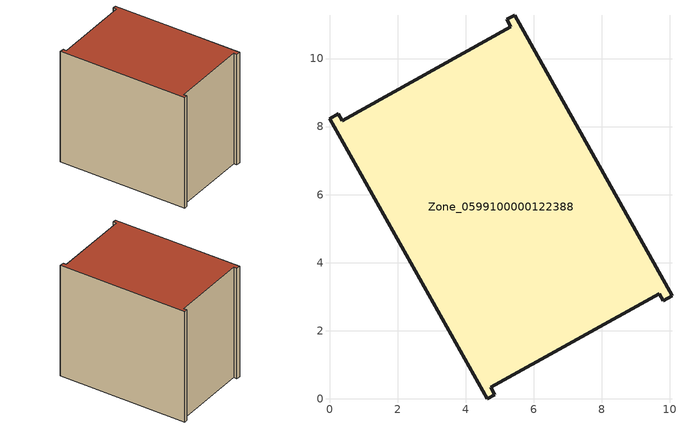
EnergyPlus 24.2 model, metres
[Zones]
Zone_0599100000122388
 floor ground (C_G): 5.44,11.28 10.06,3.03 9.8,2.89 9.69,3.1 4.74,0.34 4.86,0.12 4.64,0 0,8.23 0.26,8.38 0.38,8.17 5.32,10.94 5.21,11.15 z0
 wall outside (C_F): 4.64,0 4.86,0.12 4.74,0.34 9.69,3.1 9.8,2.89 10.06,3.03 5.44,11.28 5.21,11.15 5.32,10.94 0.38,8.17 0.26,8.38 0,8.23 4.64,0 z0:8.39
 roof outside (C_R): 0.38,8.17 0.26,8.38 0,8.23 4.64,0 4.86,0.12 4.74,0.34 9.69,3.1 9.8,2.89 10.06,3.03 5.44,11.28 5.21,11.15 5.32,10.94 z8.39
[BUILDING]
Pand.0599100000122388: North Axis=0; Terrain=City; Loads Convergence Tolerance Value=0.04; Temperature Convergence Tolerance Value=0.4; Solar Distribution=FullExterior; Maximum Number of Warmup Days=25; Minimum Number of Warmup Days=1
[Site:Location]
Rotterdam.The.Hague.AP_ZH_NLD Design_Conditions: Latitude=51.96; Longitude=4.45; Time Zone=1; Elevation=-4.5
[SITE:GROUNDTEMPERATURE:BUILDINGSURFACE]
18, 18, 18, 18, 18, 18, 18, 18, 18, 18, 18, 18
[MATERIAL] Thermal Absorptance=0.9; Solar Absorptance=0.7; Visible Absorptance=0.7
Name | Roughness | Thickness | Conductivity | Density | Specific Heat
G.TI.1965-1974 | MediumSmooth | 0.15 | 0.882353 | 540 | 1210
F.TI.1965-1974 | Rough | 0.3 | 0.697674 | 1920 | 840
R.TI.1965-1974 | MediumRough | 0.2 | 0.232558 | 1500 | 1000
[CONSTRUCTION]
C_G: G.TI.1965-1974
C_F: F.TI.1965-1974
C_R: R.TI.1965-1974
[ZONE]
Zone_0599100000122388: Type=1; Multiplier=1; Ceiling Height=Autocalculate; Volume=Autocalculate; Floor Area=autocalculate; Part of Total Floor Area=Yes
[ZONEINFILTRATION:DESIGNFLOWRATE]
Infil_Zone_0599100000122388: Zone or ZoneList or Space or SpaceList=Zone_0599100000122388; Schedule=AlwaysOn; Design Flow Rate Calculation Method=Flow/Area; Flow Rate per Floor Area=0.003; Constant Term Coefficient=1; Temperature Term Coefficient=0; Velocity Term Coefficient=0; Velocity Squared Term Coefficient=0
[HVACTEMPLATE:ZONE:IDEALLOADSAIRSYSTEM]
Zone_0599100000122388: Maximum Heating Supply Air Temperature=50; Minimum Cooling Supply Air Temperature=13; Maximum Heating Supply Air Humidity Ratio=0.0156; Minimum Cooling Supply Air Humidity Ratio=0.0077; Heating Limit=NoLimit; Cooling Limit=NoLimit; Dehumidification Control Type=ConstantSensibleHeatRatio; Cooling Sensible Heat Ratio=0.7; Dehumidification Setpoint=60; Humidification Control Type=None; Humidification Setpoint=30; Outdoor Air Method=None; Outdoor Air Flow Rate per Person=0.00944; Outdoor Air Flow Rate per Zone Floor Area=0; Outdoor Air Flow Rate per Zone=0; Demand Controlled Ventilation Type=None; Outdoor Air Economizer Type=NoEconomizer; Heat Recovery Type=None; Sensible Heat Recovery Effectiveness=0.7; Latent Heat Recovery Effectiveness=0.65
[ZONECONTROL:THERMOSTAT]
ThermostatControl_Zone_0599100000122388: Zone or ZoneList=Zone_0599100000122388; Control Type Schedule=DualSetpointControlType; Control 1=Thermostat_Zone_0599100000122388; Temperature Difference Between Cutout And Setpoint=0
[THERMOSTATSETPOINT:DUALSETPOINT]
Thermostat_Zone_0599100000122388: Heating Setpoint Temperature Schedule=HeatingSetpoint_Zone_0599100000122388; Cooling Setpoint Temperature Schedule=CoolingSetpoint_Zone_0599100000122388
[SCHEDULE:COMPACT]
HeatingSetpoint_Zone_0599100000122388: Through: 12/31, For: AllDays, Until: 24:00, 21
CoolingSetpoint_Zone_0599100000122388: Through: 12/31, For: AllDays, Until: 24:00, 24
DualSetpointControlType: Through: 12/31, For: AllDays, Until: 24:00, 4
AlwaysOn: Through: 12/31, For: AllDays, Until: 24:00, 1
